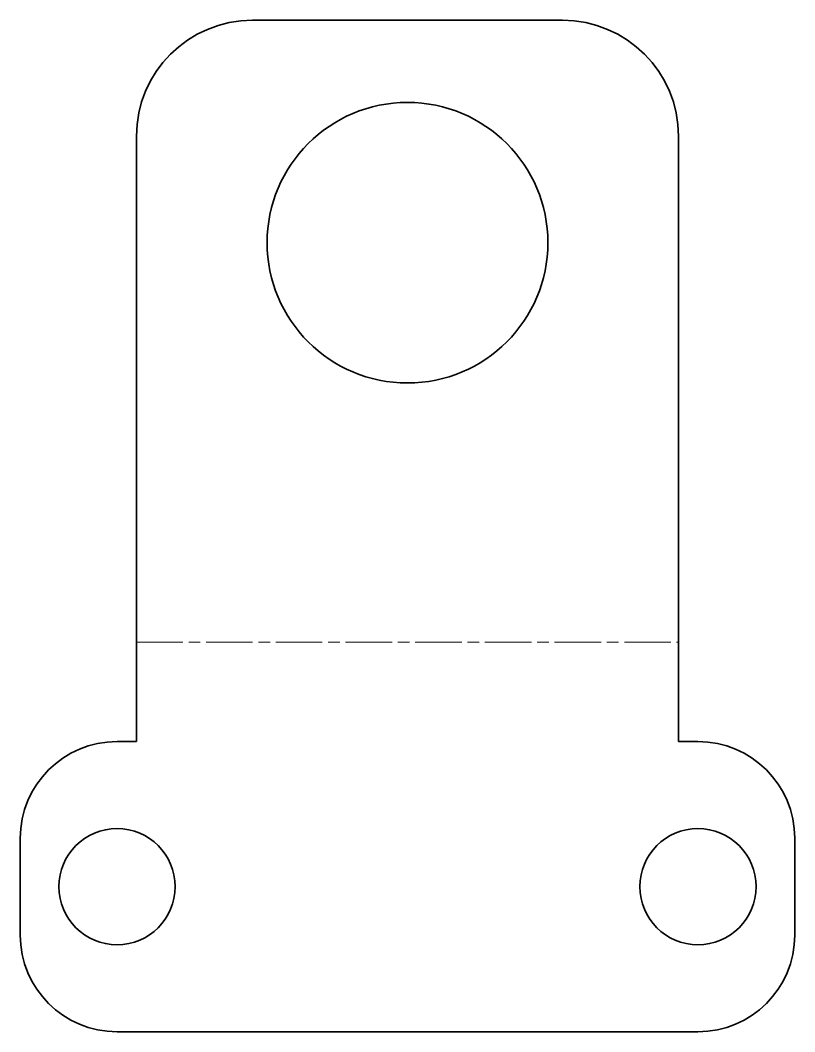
# Model space of a CAD drawing. Header units: inches. Extents: x 0 to 40, y 0 to 52.3.
import ezdxf

# ---------------------------------------------------------------- set-up
doc = ezdxf.new("R2010")
doc.units = ezdxf.units.IN
doc.header["$MEASUREMENT"] = 0
doc.linetypes.add('Chain', pattern=[13.68, 9.12, -1.14, 2.28, -1.14])
doc.layers.add('SIMUMAK Bend Centerline (ISO)', color=7, linetype='Chain', lineweight=9)
doc.layers.add('SIMUMAK Visible (ISO)', color=7, linetype='Continuous', lineweight=35)

# ---------------------------------------------------------------- blocks, each defined once
blk = doc.blocks.new('PTM-03-SPTUBR02_Sheet_2_PTM-03-SPTUBR02 (desplegada)')
at = {"layer": 'SIMUMAK Bend Centerline (ISO)', "ltscale": 0.263158}
blk.add_line((-14, -6.001), (14, -6.001), dxfattribs=at)
at = {"layer": 'SIMUMAK Visible (ISO)'}
for p, q in [((-8, 26.142), (8, 26.142)), ((-14, -11.143), (-14, 20.142)), ((14, 20.142), (14, -11.143)), ((-15, -11.143), (-14, -11.143)), ((14, -11.143), (15, -11.143)), ((-20, -21.142), (-20, -16.143)), ((20, -16.143), (20, -21.142)), ((15, -26.142), (-15, -26.142))]:
    blk.add_line(p, q, dxfattribs=at)
for centre, radius in [((0, 14.642), 7.25), ((-15, -18.642), 3), ((15, -18.642), 3)]:
    blk.add_circle(centre, radius, dxfattribs=at)
at = {"layer": 'SIMUMAK Visible (ISO)', "extrusion": (0, 0, -1)}
for centre, radius, start, end in [((8, 20.142), 6, 360, 90), ((-8, 20.142), 6, 90, 180), ((15, -16.143), 5, 0, 90), ((-15, -16.143), 5, 90, 180), ((15, -21.142), 5, 270, 360), ((-15, -21.142), 5, 180, 270)]:
    blk.add_arc(centre, radius, start, end, dxfattribs=at)

msp = doc.modelspace()

# ---------------------------------------------------------------- block references
msp.add_blockref('PTM-03-SPTUBR02_Sheet_2_PTM-03-SPTUBR02 (desplegada)', (20, 26.142))

doc.saveas('drawing.dxf')
